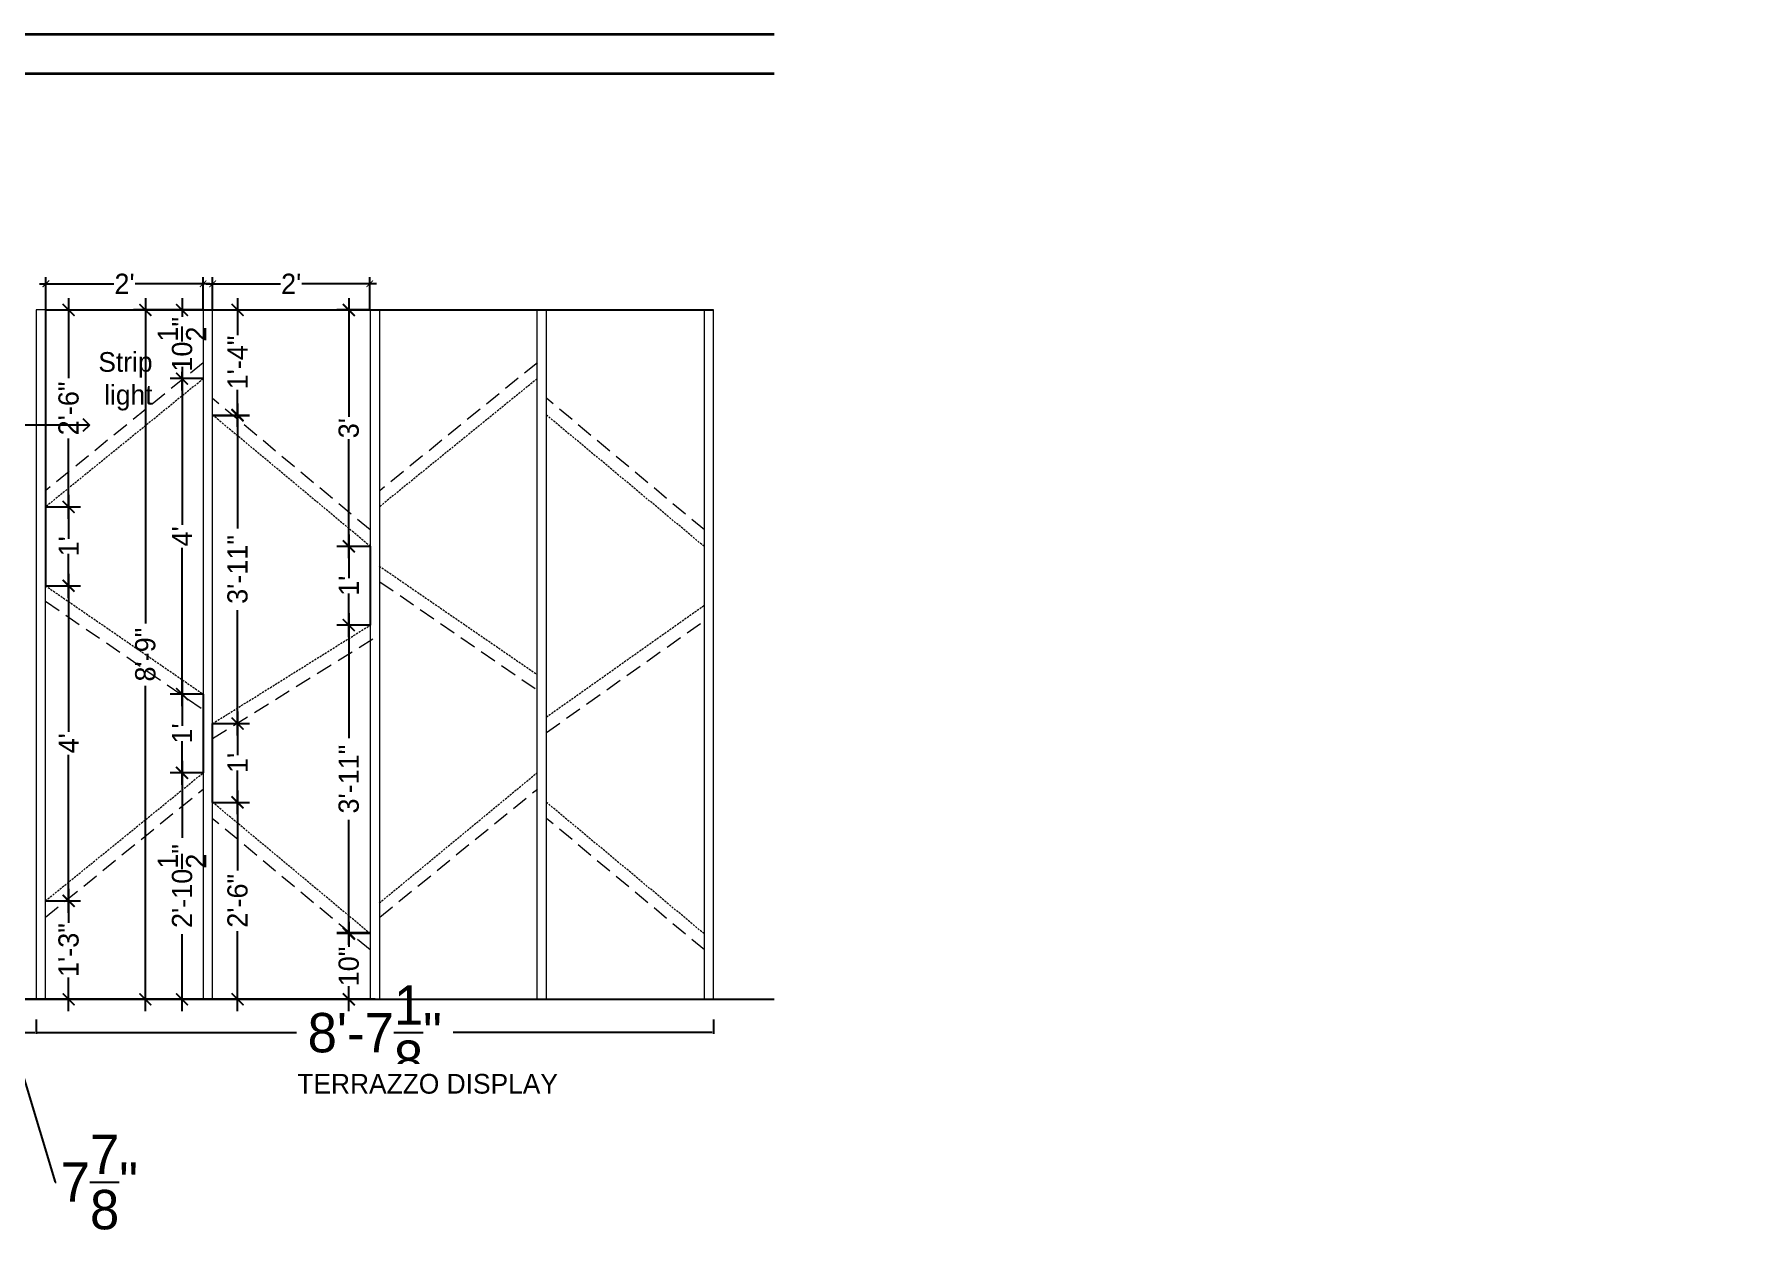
# Model space of a CAD drawing. Header units: inches. Extents: x -137722 to 81594, y -22256 to -1207.
# Drawn here: x -60023 to -59763, y -3626.1 to -3444 of the extents above; entities that cross this region are included whole.
import ezdxf

# ---------------------------------------------------------------- set-up
doc = ezdxf.new("R2010")
doc.units = ezdxf.units.IN
doc.header["$LTSCALE"] = 0.05
doc.header["$MEASUREMENT"] = 0
doc.header["$PDMODE"] = 3
doc.header["$PDSIZE"] = -4
doc.linetypes.add('A2-XREF-115_FURN$0$HIDDEN', pattern=[0.375, 0.25, -0.125])
doc.linetypes.add('DASHED2', pattern=[0.375, 0.25, -0.125])
doc.layers.get('Defpoints').update_dxf_attribs({"linetype": 'DASHED2'})
for name, color, linetype in [('Civil Dimension - Text', 7, 'Continuous'), ('DIM', 1, 'Continuous'), ('Layer2', 7, 'Continuous'), ('text', 176, 'Continuous')]:
    doc.layers.add(name, color=color, linetype=linetype)
doc.layers.add('FURNITURE', color=36, linetype='Continuous', lineweight=18)
doc.layers.add('WALL', color=7, linetype='Continuous', lineweight=35)
doc.styles.add('4MMOF3-8', font='ARIALN.TTF', dxfattribs={"height": 5.12})
doc.styles.add('9-128OF1-4', font='stylu.ttf')
doc.styles.add('ARIAL1', font='romans.shx', dxfattribs={"width": 0.85})
doc.styles.get("Standard").update_dxf_attribs({"font": 'stylu.ttf', "height": 6})
doc.dimstyles.new('DIM 1-4', dxfattribs={"dimtxt": 3.0792, "dimasz": 1.82, "dimexe": 1.82, "dimexo": 0, "dimgap": 0.09, "dimtad": 0, "dimzin": 0, "dimdsep": 46, "dimlunit": 4, "dimtxsty": '9-128OF1-4', "dimblk": 'ARCHTICK', "dimcen": 1.8125, "dimdle": 1.82, "dimclrd": 8, "dimclre": 8, "dimadec": 0, "dimazin": 0, "dimtfac": 1, "dimtofl": 0, "dimtmove": 0, "dimatfit": 3, "dimldrblk": 'OPEN90', "dimfxl": 1, "dimtolj": 1, "dimtzin": 0, "dimlwd": -1, "dimarcsym": 0})
doc.dimstyles.get("Standard").update_dxf_attribs({"dimtxt": 0.75, "dimasz": 0.18, "dimexe": 0.18, "dimexo": 0.0625, "dimgap": 0.09, "dimtad": 0, "dimtih": 1, "dimtoh": 1, "dimdec": 3, "dimzin": 0, "dimdsep": 46, "dimlunit": 4, "dimtxsty": 'Standard', "dimcen": 0.09, "dimadec": 0, "dimazin": 0, "dimtfac": 1, "dimtdec": 3, "dimtofl": 0, "dimtmove": 0, "dimatfit": 3, "dimfxl": 1, "dimtolj": 1, "dimtzin": 0, "dimarcsym": 0})

# ---------------------------------------------------------------- blocks, each defined once
blk = doc.blocks.new('_ArchTick')
at = {"color": 0, "const_width": 0.15}
blk.add_lwpolyline([(-0.5, -0.5), (0.5, 0.5)], dxfattribs=at)
blk = doc.blocks.new('*D677')
at = {"layer": 'Civil Dimension - Text', "color": 8, "lineweight": -2, "ltscale": 50, "transparency": 16777216}
for p, q in [((-59998.94, -3486), (-60007.84, -3486)), ((-59997.76, -3590.99), (-60007.84, -3590.99))]:
    blk.add_line(p, q, dxfattribs=at)
at = {"layer": 'Civil Dimension - Text', "color": 8, "ltscale": 50, "transparency": 16777216}
for p, q in [((-60006.02, -3484.18), (-60006.02, -3533.76)), ((-60006.02, -3592.81), (-60006.02, -3543.23))]:
    blk.add_line(p, q, dxfattribs=at)
at = {"layer": 'Defpoints', "color": 0, "ltscale": 50, "transparency": 16777216}
for p in [(-59998.94, -3486), (-60006.02, -3590.99), (-59997.76, -3590.99)]:
    blk.add_point(p, dxfattribs=at)
at = {"layer": 'Civil Dimension - Text', "color": 8, "ltscale": 50, "transparency": 16777216, "xscale": 1.82, "yscale": 1.82, "zscale": 1.82}
for p, rotation in [((-60006.02, -3486), 90), ((-60006.02, -3590.99), 270)]:
    blk.add_blockref('_ArchTick', p, dxfattribs=dict(at, rotation=rotation))
at = {"layer": 'Civil Dimension - Text', "color": 0, "ltscale": 50, "transparency": 16777216, "insert": (-60006.02, -3538.49), "char_height": 3.079, "attachment_point": 5, "rotation": 90, "style": '9-128OF1-4'}
blk.add_mtext('\\A1;8\'-9"', dxfattribs=at)
blk = doc.blocks.new('_Open90')
at = {"color": 0, "linetype": 'ByBlock', "lineweight": -2}
for p, q in [((0, 0), (-1, 0)), ((-0.5, 0.5), (0, 0)), ((0, 0), (-0.5, -0.5))]:
    blk.add_line(p, q, dxfattribs=at)
blk = doc.blocks.new('*D678')
at = {"layer": 'Civil Dimension - Text', "color": 8, "lineweight": -2, "ltscale": 50, "transparency": 16777216}
for p, q in [((-59995.78, -3486), (-59990.16, -3486)), ((-59995.72, -3502), (-59990.16, -3502))]:
    blk.add_line(p, q, dxfattribs=at)
at = {"layer": 'Civil Dimension - Text', "color": 8, "ltscale": 50, "transparency": 16777216}
for p, q in [((-59991.98, -3484.18), (-59991.98, -3489.85)), ((-59991.98, -3503.82), (-59991.98, -3498.15))]:
    blk.add_line(p, q, dxfattribs=at)
at = {"layer": 'Defpoints', "color": 0, "ltscale": 50, "transparency": 16777216}
for p in [(-59995.78, -3486), (-59995.72, -3502), (-59991.98, -3502)]:
    blk.add_point(p, dxfattribs=at)
at = {"layer": 'Civil Dimension - Text', "color": 8, "ltscale": 50, "transparency": 16777216, "xscale": 1.82, "yscale": 1.82, "zscale": 1.82}
for p, rotation in [((-59991.98, -3486), 90), ((-59991.98, -3502), 270)]:
    blk.add_blockref('_ArchTick', p, dxfattribs=dict(at, rotation=rotation))
at = {"layer": 'Civil Dimension - Text', "color": 0, "ltscale": 50, "transparency": 16777216, "insert": (-59991.98, -3494), "char_height": 3.079, "attachment_point": 5, "rotation": 90, "style": '9-128OF1-4'}
blk.add_mtext('\\A1;1\'-4"', dxfattribs=at)
blk = doc.blocks.new('*D618')
at = {"layer": 'Civil Dimension - Text', "color": 8, "ltscale": 50, "transparency": 16777216}
for p, q in [((-59991.98, -3500.23), (-59991.98, -3519.29)), ((-59991.98, -3550.81), (-59991.98, -3531.74))]:
    blk.add_line(p, q, dxfattribs=at)
at = {"layer": 'Civil Dimension - Text', "color": 8, "lineweight": -2, "ltscale": 50, "transparency": 16777216}
for p, q in [((-59995.72, -3502.05), (-59990.16, -3502.05)), ((-59995.78, -3548.99), (-59990.16, -3548.99))]:
    blk.add_line(p, q, dxfattribs=at)
at = {"layer": 'Defpoints', "color": 0, "ltscale": 50, "transparency": 16777216}
for p in [(-59995.72, -3502.05), (-59995.78, -3548.99), (-59991.98, -3548.99)]:
    blk.add_point(p, dxfattribs=at)
at = {"layer": 'Civil Dimension - Text', "color": 8, "ltscale": 50, "transparency": 16777216, "xscale": 1.82, "yscale": 1.82, "zscale": 1.82}
for p, rotation in [((-59991.98, -3502.05), 90), ((-59991.98, -3548.99), 270)]:
    blk.add_blockref('_ArchTick', p, dxfattribs=dict(at, rotation=rotation))
at = {"layer": 'Civil Dimension - Text', "color": 0, "ltscale": 50, "transparency": 16777216, "insert": (-59991.98, -3525.52), "char_height": 3.079, "attachment_point": 5, "rotation": 90, "style": '9-128OF1-4'}
blk.add_mtext('\\A1;3\'-11"', dxfattribs=at)
blk = doc.blocks.new('*D619')
at = {"layer": 'Civil Dimension - Text', "color": 8, "ltscale": 50, "transparency": 16777216}
for p, q in [((-59991.98, -3547.17), (-59991.98, -3553.83)), ((-59991.98, -3562.81), (-59991.98, -3556.15))]:
    blk.add_line(p, q, dxfattribs=at)
at = {"layer": 'Civil Dimension - Text', "color": 8, "lineweight": -2, "ltscale": 50, "transparency": 16777216}
for p, q in [((-59995.78, -3548.99), (-59990.16, -3548.99)), ((-59995.78, -3560.99), (-59990.16, -3560.99))]:
    blk.add_line(p, q, dxfattribs=at)
at = {"layer": 'Defpoints', "color": 0, "ltscale": 50, "transparency": 16777216}
for p in [(-59995.78, -3548.99), (-59995.78, -3560.99), (-59991.98, -3560.99)]:
    blk.add_point(p, dxfattribs=at)
at = {"layer": 'Civil Dimension - Text', "color": 8, "ltscale": 50, "transparency": 16777216, "xscale": 1.82, "yscale": 1.82, "zscale": 1.82}
for p, rotation in [((-59991.98, -3548.99), 90), ((-59991.98, -3560.99), 270)]:
    blk.add_blockref('_ArchTick', p, dxfattribs=dict(at, rotation=rotation))
at = {"layer": 'Civil Dimension - Text', "color": 0, "ltscale": 50, "transparency": 16777216, "insert": (-59991.98, -3554.99), "char_height": 3.079, "attachment_point": 5, "rotation": 90, "style": '9-128OF1-4'}
blk.add_mtext("\\A1;1'", dxfattribs=at)
blk = doc.blocks.new('*D620')
at = {"layer": 'Civil Dimension - Text', "color": 8, "lineweight": -2, "ltscale": 50, "transparency": 16777216}
for p, q in [((-59995.78, -3560.99), (-59990.16, -3560.99)), ((-59995.78, -3590.99), (-59990.16, -3590.99))]:
    blk.add_line(p, q, dxfattribs=at)
at = {"layer": 'Civil Dimension - Text', "color": 8, "ltscale": 50, "transparency": 16777216}
for p, q in [((-59991.98, -3559.17), (-59991.98, -3571.39)), ((-59991.98, -3592.81), (-59991.98, -3580.59))]:
    blk.add_line(p, q, dxfattribs=at)
at = {"layer": 'Defpoints', "color": 0, "ltscale": 50, "transparency": 16777216}
for p in [(-59995.78, -3560.99), (-59995.78, -3590.99), (-59991.98, -3590.99)]:
    blk.add_point(p, dxfattribs=at)
at = {"layer": 'Civil Dimension - Text', "color": 8, "ltscale": 50, "transparency": 16777216, "xscale": 1.82, "yscale": 1.82, "zscale": 1.82}
for p, rotation in [((-59991.98, -3560.99), 90), ((-59991.98, -3590.99), 270)]:
    blk.add_blockref('_ArchTick', p, dxfattribs=dict(at, rotation=rotation))
at = {"layer": 'Civil Dimension - Text', "color": 0, "ltscale": 50, "transparency": 16777216, "insert": (-59991.98, -3575.99), "char_height": 3.079, "attachment_point": 5, "rotation": 90, "style": '9-128OF1-4'}
blk.add_mtext('\\A1;2\'-6"', dxfattribs=at)
blk = doc.blocks.new('*D679')
at = {"layer": 'Civil Dimension - Text', "color": 8, "lineweight": -2, "ltscale": 50, "transparency": 16777216}
for p, q in [((-59971.78, -3486), (-59976.87, -3486)), ((-59971.78, -3522), (-59976.87, -3522))]:
    blk.add_line(p, q, dxfattribs=at)
at = {"layer": 'Civil Dimension - Text', "color": 8, "ltscale": 50, "transparency": 16777216}
for p, q in [((-59975.05, -3484.18), (-59975.05, -3502.29)), ((-59975.05, -3523.82), (-59975.05, -3505.7))]:
    blk.add_line(p, q, dxfattribs=at)
at = {"layer": 'Defpoints', "color": 0, "ltscale": 50, "transparency": 16777216}
for p in [(-59971.78, -3486), (-59975.05, -3522), (-59971.78, -3522)]:
    blk.add_point(p, dxfattribs=at)
at = {"layer": 'Civil Dimension - Text', "color": 8, "ltscale": 50, "transparency": 16777216, "xscale": 1.82, "yscale": 1.82, "zscale": 1.82}
for p, rotation in [((-59975.05, -3486), 90), ((-59975.05, -3522), 270)]:
    blk.add_blockref('_ArchTick', p, dxfattribs=dict(at, rotation=rotation))
at = {"layer": 'Civil Dimension - Text', "color": 0, "ltscale": 50, "transparency": 16777216, "insert": (-59975.05, -3504), "char_height": 3.079, "attachment_point": 5, "rotation": 90, "style": '9-128OF1-4'}
blk.add_mtext("\\A1;3'", dxfattribs=at)
blk = doc.blocks.new('*D621')
at = {"layer": 'Civil Dimension - Text', "color": 8, "lineweight": -2, "ltscale": 50, "transparency": 16777216}
for p, q in [((-59971.78, -3522), (-59976.87, -3522)), ((-59971.78, -3534), (-59976.87, -3534))]:
    blk.add_line(p, q, dxfattribs=at)
at = {"layer": 'Civil Dimension - Text', "color": 8, "ltscale": 50, "transparency": 16777216}
for p, q in [((-59975.05, -3520.18), (-59975.05, -3526.84)), ((-59975.05, -3535.82), (-59975.05, -3529.16))]:
    blk.add_line(p, q, dxfattribs=at)
at = {"layer": 'Defpoints', "color": 0, "ltscale": 50, "transparency": 16777216}
for p in [(-59971.78, -3522), (-59975.05, -3534), (-59971.78, -3534)]:
    blk.add_point(p, dxfattribs=at)
at = {"layer": 'Civil Dimension - Text', "color": 8, "ltscale": 50, "transparency": 16777216, "xscale": 1.82, "yscale": 1.82, "zscale": 1.82}
for p, rotation in [((-59975.05, -3522), 90), ((-59975.05, -3534), 270)]:
    blk.add_blockref('_ArchTick', p, dxfattribs=dict(at, rotation=rotation))
at = {"layer": 'Civil Dimension - Text', "color": 0, "ltscale": 50, "transparency": 16777216, "insert": (-59975.05, -3528), "char_height": 3.079, "attachment_point": 5, "rotation": 90, "style": '9-128OF1-4'}
blk.add_mtext("\\A1;1'", dxfattribs=at)
blk = doc.blocks.new('*D622')
at = {"layer": 'Civil Dimension - Text', "color": 8, "ltscale": 50, "transparency": 16777216}
for p, q in [((-59975.05, -3532.18), (-59975.05, -3551.22)), ((-59975.05, -3582.71), (-59975.05, -3563.67))]:
    blk.add_line(p, q, dxfattribs=at)
at = {"layer": 'Civil Dimension - Text', "color": 8, "lineweight": -2, "ltscale": 50, "transparency": 16777216}
for p, q in [((-59971.78, -3534), (-59976.87, -3534)), ((-59971.78, -3580.89), (-59976.87, -3580.89))]:
    blk.add_line(p, q, dxfattribs=at)
at = {"layer": 'Defpoints', "color": 0, "ltscale": 50, "transparency": 16777216}
for p in [(-59971.78, -3534), (-59975.05, -3580.89), (-59971.78, -3580.89)]:
    blk.add_point(p, dxfattribs=at)
at = {"layer": 'Civil Dimension - Text', "color": 8, "ltscale": 50, "transparency": 16777216, "xscale": 1.82, "yscale": 1.82, "zscale": 1.82}
for p, rotation in [((-59975.05, -3534), 90), ((-59975.05, -3580.89), 270)]:
    blk.add_blockref('_ArchTick', p, dxfattribs=dict(at, rotation=rotation))
at = {"layer": 'Civil Dimension - Text', "color": 0, "ltscale": 50, "transparency": 16777216, "insert": (-59975.05, -3557.45), "char_height": 3.079, "attachment_point": 5, "rotation": 90, "style": '9-128OF1-4'}
blk.add_mtext('\\A1;3\'-11"', dxfattribs=at)
blk = doc.blocks.new('*D623')
at = {"layer": 'Civil Dimension - Text', "color": 8, "ltscale": 50, "transparency": 16777216}
for p, q in [((-59975.05, -3579.17), (-59975.05, -3583)), ((-59975.05, -3592.81), (-59975.05, -3588.98))]:
    blk.add_line(p, q, dxfattribs=at)
at = {"layer": 'Civil Dimension - Text', "color": 8, "lineweight": -2, "ltscale": 50, "transparency": 16777216}
for p, q in [((-59971.78, -3580.99), (-59976.87, -3580.99)), ((-59971.06, -3590.99), (-59976.87, -3590.99))]:
    blk.add_line(p, q, dxfattribs=at)
at = {"layer": 'Defpoints', "color": 0, "ltscale": 50, "transparency": 16777216}
for p in [(-59971.78, -3580.99), (-59975.05, -3590.99), (-59971.06, -3590.99)]:
    blk.add_point(p, dxfattribs=at)
at = {"layer": 'Civil Dimension - Text', "color": 8, "ltscale": 50, "transparency": 16777216, "xscale": 1.82, "yscale": 1.82, "zscale": 1.82}
for p, rotation in [((-59975.05, -3580.99), 90), ((-59975.05, -3590.99), 270)]:
    blk.add_blockref('_ArchTick', p, dxfattribs=dict(at, rotation=rotation))
at = {"layer": 'Civil Dimension - Text', "color": 0, "ltscale": 50, "transparency": 16777216, "insert": (-59975.05, -3585.99), "char_height": 3.079, "attachment_point": 5, "rotation": 90, "style": '9-128OF1-4'}
blk.add_mtext('\\A1;10"', dxfattribs=at)
blk = doc.blocks.new('*D680')
at = {"layer": 'Civil Dimension - Text', "color": 8, "lineweight": -2, "ltscale": 50, "transparency": 16777216}
for p, q in [((-60021.16, -3486), (-60015.88, -3486)), ((-60021.22, -3516), (-60015.88, -3516))]:
    blk.add_line(p, q, dxfattribs=at)
at = {"layer": 'Civil Dimension - Text', "color": 8, "ltscale": 50, "transparency": 16777216}
for p, q in [((-60017.7, -3484.18), (-60017.7, -3496.39)), ((-60017.7, -3517.82), (-60017.7, -3505.6))]:
    blk.add_line(p, q, dxfattribs=at)
at = {"layer": 'Defpoints', "color": 0, "ltscale": 50, "transparency": 16777216}
for p in [(-60021.16, -3486), (-60021.22, -3516), (-60017.7, -3516)]:
    blk.add_point(p, dxfattribs=at)
at = {"layer": 'Civil Dimension - Text', "color": 8, "ltscale": 50, "transparency": 16777216, "xscale": 1.82, "yscale": 1.82, "zscale": 1.82}
for p, rotation in [((-60017.7, -3486), 90), ((-60017.7, -3516), 270)]:
    blk.add_blockref('_ArchTick', p, dxfattribs=dict(at, rotation=rotation))
at = {"layer": 'Civil Dimension - Text', "color": 0, "ltscale": 50, "transparency": 16777216, "insert": (-60017.7, -3501), "char_height": 3.079, "attachment_point": 5, "rotation": 90, "style": '9-128OF1-4'}
blk.add_mtext('\\A1;2\'-6"', dxfattribs=at)
blk = doc.blocks.new('*D624')
at = {"layer": 'Civil Dimension - Text', "color": 8, "ltscale": 50, "transparency": 16777216}
for p, q in [((-60017.7, -3514.18), (-60017.7, -3520.84)), ((-60017.7, -3529.82), (-60017.7, -3523.16))]:
    blk.add_line(p, q, dxfattribs=at)
at = {"layer": 'Civil Dimension - Text', "color": 8, "lineweight": -2, "ltscale": 50, "transparency": 16777216}
for p, q in [((-60021.22, -3516), (-60015.88, -3516)), ((-60021.22, -3528), (-60015.88, -3528))]:
    blk.add_line(p, q, dxfattribs=at)
at = {"layer": 'Defpoints', "color": 0, "ltscale": 50, "transparency": 16777216}
for p in [(-60021.22, -3516), (-60021.22, -3528), (-60017.7, -3528)]:
    blk.add_point(p, dxfattribs=at)
at = {"layer": 'Civil Dimension - Text', "color": 8, "ltscale": 50, "transparency": 16777216, "xscale": 1.82, "yscale": 1.82, "zscale": 1.82}
for p, rotation in [((-60017.7, -3516), 90), ((-60017.7, -3528), 270)]:
    blk.add_blockref('_ArchTick', p, dxfattribs=dict(at, rotation=rotation))
at = {"layer": 'Civil Dimension - Text', "color": 0, "ltscale": 50, "transparency": 16777216, "insert": (-60017.7, -3522), "char_height": 3.079, "attachment_point": 5, "rotation": 90, "style": '9-128OF1-4'}
blk.add_mtext("\\A1;1'", dxfattribs=at)
blk = doc.blocks.new('*D625')
at = {"layer": 'Civil Dimension - Text', "color": 8, "ltscale": 50, "transparency": 16777216}
for p, q in [((-60017.7, -3526.18), (-60017.7, -3550.24)), ((-60017.7, -3577.82), (-60017.7, -3553.76))]:
    blk.add_line(p, q, dxfattribs=at)
at = {"layer": 'Civil Dimension - Text', "color": 8, "lineweight": -2, "ltscale": 50, "transparency": 16777216}
for p, q in [((-60021.22, -3528), (-60015.88, -3528)), ((-60021.22, -3576), (-60015.88, -3576))]:
    blk.add_line(p, q, dxfattribs=at)
at = {"layer": 'Defpoints', "color": 0, "ltscale": 50, "transparency": 16777216}
for p in [(-60021.22, -3528), (-60021.22, -3576), (-60017.7, -3576)]:
    blk.add_point(p, dxfattribs=at)
at = {"layer": 'Civil Dimension - Text', "color": 8, "ltscale": 50, "transparency": 16777216, "xscale": 1.82, "yscale": 1.82, "zscale": 1.82}
for p, rotation in [((-60017.7, -3528), 90), ((-60017.7, -3576), 270)]:
    blk.add_blockref('_ArchTick', p, dxfattribs=dict(at, rotation=rotation))
at = {"layer": 'Civil Dimension - Text', "color": 0, "ltscale": 50, "transparency": 16777216, "insert": (-60017.7, -3552), "char_height": 3.079, "attachment_point": 5, "rotation": 90, "style": '9-128OF1-4'}
blk.add_mtext("\\A1;4'", dxfattribs=at)
blk = doc.blocks.new('*D626')
at = {"layer": 'Civil Dimension - Text', "color": 8, "ltscale": 50, "transparency": 16777216}
for p, q in [((-60017.7, -3574.18), (-60017.7, -3579.34)), ((-60017.7, -3592.81), (-60017.7, -3587.65))]:
    blk.add_line(p, q, dxfattribs=at)
at = {"layer": 'Civil Dimension - Text', "color": 8, "lineweight": -2, "ltscale": 50, "transparency": 16777216}
for p, q in [((-60021.22, -3576), (-60015.88, -3576)), ((-60020.16, -3590.99), (-60015.88, -3590.99))]:
    blk.add_line(p, q, dxfattribs=at)
at = {"layer": 'Defpoints', "color": 0, "ltscale": 50, "transparency": 16777216}
for p in [(-60021.22, -3576), (-60020.16, -3590.99), (-60017.7, -3590.99)]:
    blk.add_point(p, dxfattribs=at)
at = {"layer": 'Civil Dimension - Text', "color": 8, "ltscale": 50, "transparency": 16777216, "xscale": 1.82, "yscale": 1.82, "zscale": 1.82}
for p, rotation in [((-60017.7, -3576), 90), ((-60017.7, -3590.99), 270)]:
    blk.add_blockref('_ArchTick', p, dxfattribs=dict(at, rotation=rotation))
at = {"layer": 'Civil Dimension - Text', "color": 0, "ltscale": 50, "transparency": 16777216, "insert": (-60017.7, -3583.49), "char_height": 3.079, "attachment_point": 5, "rotation": 90, "style": '9-128OF1-4'}
blk.add_mtext('\\A1;1\'-3"', dxfattribs=at)
blk = doc.blocks.new('*D681')
at = {"layer": 'Civil Dimension - Text', "color": 8, "lineweight": -2, "ltscale": 50, "transparency": 16777216}
for p, q in [((-59997.41, -3486), (-60002.26, -3486)), ((-59997.17, -3496.46), (-60002.26, -3496.46))]:
    blk.add_line(p, q, dxfattribs=at)
at = {"layer": 'Civil Dimension - Text', "color": 8, "ltscale": 50, "transparency": 16777216}
for p, q in [((-60000.44, -3484.18), (-60000.44, -3487.04)), ((-60000.44, -3498.28), (-60000.44, -3495.42))]:
    blk.add_line(p, q, dxfattribs=at)
at = {"layer": 'Defpoints', "color": 0, "ltscale": 50, "transparency": 16777216}
for p in [(-59997.41, -3486), (-60000.44, -3496.46), (-59997.17, -3496.46)]:
    blk.add_point(p, dxfattribs=at)
at = {"layer": 'Civil Dimension - Text', "color": 8, "ltscale": 50, "transparency": 16777216, "xscale": 1.82, "yscale": 1.82, "zscale": 1.82}
for p, rotation in [((-60000.44, -3486), 90), ((-60000.44, -3496.46), 270)]:
    blk.add_blockref('_ArchTick', p, dxfattribs=dict(at, rotation=rotation))
at = {"layer": 'Civil Dimension - Text', "color": 0, "ltscale": 50, "transparency": 16777216, "insert": (-60000.44, -3491.23), "char_height": 3.0792, "attachment_point": 5, "rotation": 90, "style": '9-128OF1-4'}
blk.add_mtext('\\A1;10{\\H1x;\\S1/2;}"', dxfattribs=at)
blk = doc.blocks.new('*D627')
at = {"layer": 'Civil Dimension - Text', "color": 8, "lineweight": -2, "ltscale": 50, "transparency": 16777216}
for p, q in [((-59997.17, -3496.46), (-60002.26, -3496.46)), ((-59997.22, -3544.5), (-60002.26, -3544.5))]:
    blk.add_line(p, q, dxfattribs=at)
at = {"layer": 'Civil Dimension - Text', "color": 8, "ltscale": 50, "transparency": 16777216}
for p, q in [((-60000.44, -3494.64), (-60000.44, -3518.72)), ((-60000.44, -3546.32), (-60000.44, -3522.24))]:
    blk.add_line(p, q, dxfattribs=at)
at = {"layer": 'Defpoints', "color": 0, "ltscale": 50, "transparency": 16777216}
for p in [(-59997.17, -3496.46), (-60000.44, -3544.5), (-59997.22, -3544.5)]:
    blk.add_point(p, dxfattribs=at)
at = {"layer": 'Civil Dimension - Text', "color": 8, "ltscale": 50, "transparency": 16777216, "xscale": 1.82, "yscale": 1.82, "zscale": 1.82}
for p, rotation in [((-60000.44, -3496.46), 90), ((-60000.44, -3544.5), 270)]:
    blk.add_blockref('_ArchTick', p, dxfattribs=dict(at, rotation=rotation))
at = {"layer": 'Civil Dimension - Text', "color": 0, "ltscale": 50, "transparency": 16777216, "insert": (-60000.44, -3520.48), "char_height": 3.079, "attachment_point": 5, "rotation": 90, "style": '9-128OF1-4'}
blk.add_mtext("\\A1;4'", dxfattribs=at)
blk = doc.blocks.new('*D628')
at = {"layer": 'Civil Dimension - Text', "color": 8, "ltscale": 50, "transparency": 16777216}
for p, q in [((-60000.44, -3542.68), (-60000.44, -3549.34)), ((-60000.44, -3558.32), (-60000.44, -3551.66))]:
    blk.add_line(p, q, dxfattribs=at)
at = {"layer": 'Civil Dimension - Text', "color": 8, "lineweight": -2, "ltscale": 50, "transparency": 16777216}
for p, q in [((-59997.76, -3544.5), (-60002.26, -3544.5)), ((-59997.22, -3556.5), (-60002.26, -3556.5))]:
    blk.add_line(p, q, dxfattribs=at)
at = {"layer": 'Defpoints', "color": 0, "ltscale": 50, "transparency": 16777216}
for p in [(-59997.76, -3544.5), (-60000.44, -3556.5), (-59997.22, -3556.5)]:
    blk.add_point(p, dxfattribs=at)
at = {"layer": 'Civil Dimension - Text', "color": 8, "ltscale": 50, "transparency": 16777216, "xscale": 1.82, "yscale": 1.82, "zscale": 1.82}
for p, rotation in [((-60000.44, -3544.5), 90), ((-60000.44, -3556.5), 270)]:
    blk.add_blockref('_ArchTick', p, dxfattribs=dict(at, rotation=rotation))
at = {"layer": 'Civil Dimension - Text', "color": 0, "ltscale": 50, "transparency": 16777216, "insert": (-60000.44, -3550.5), "char_height": 3.079, "attachment_point": 5, "rotation": 90, "style": '9-128OF1-4'}
blk.add_mtext("\\A1;1'", dxfattribs=at)
blk = doc.blocks.new('*D629')
at = {"layer": 'Civil Dimension - Text', "color": 8, "lineweight": -2, "ltscale": 50, "transparency": 16777216}
for p, q in [((-59997.22, -3556.5), (-60002.26, -3556.5)), ((-59997.41, -3590.99), (-60002.26, -3590.99))]:
    blk.add_line(p, q, dxfattribs=at)
at = {"layer": 'Civil Dimension - Text', "color": 8, "ltscale": 50, "transparency": 16777216}
for p, q in [((-60000.44, -3554.68), (-60000.44, -3566.41)), ((-60000.44, -3592.81), (-60000.44, -3581.08))]:
    blk.add_line(p, q, dxfattribs=at)
at = {"layer": 'Defpoints', "color": 0, "ltscale": 50, "transparency": 16777216}
for p in [(-59997.22, -3556.5), (-60000.44, -3590.99), (-59997.41, -3590.99)]:
    blk.add_point(p, dxfattribs=at)
at = {"layer": 'Civil Dimension - Text', "color": 8, "ltscale": 50, "transparency": 16777216, "xscale": 1.82, "yscale": 1.82, "zscale": 1.82}
for p, rotation in [((-60000.44, -3556.5), 90), ((-60000.44, -3590.99), 270)]:
    blk.add_blockref('_ArchTick', p, dxfattribs=dict(at, rotation=rotation))
at = {"layer": 'Civil Dimension - Text', "color": 0, "ltscale": 50, "transparency": 16777216, "insert": (-60000.44, -3573.74), "char_height": 3.0792, "attachment_point": 5, "rotation": 90, "style": '9-128OF1-4'}
blk.add_mtext('\\A1;2\'-10{\\H1x;\\S1/2;}"', dxfattribs=at)
blk = doc.blocks.new('*D682')
at = {"layer": 'Civil Dimension - Text', "color": 8, "lineweight": -2, "ltscale": 50, "transparency": 16777216}
for p, q in [((-60021.16, -3486), (-60021.16, -3481.01)), ((-59997.22, -3486), (-59997.22, -3481.01))]:
    blk.add_line(p, q, dxfattribs=at)
at = {"layer": 'Civil Dimension - Text', "color": 8, "ltscale": 50, "transparency": 16777216}
for p, q in [((-60022.16, -3482.01), (-60010.8, -3482.01)), ((-59996.22, -3482.01), (-60007.58, -3482.01))]:
    blk.add_line(p, q, dxfattribs=at)
at = {"layer": 'Defpoints', "color": 0, "ltscale": 50, "transparency": 16777216}
for p in [(-59997.22, -3482.01), (-60021.16, -3486), (-59997.22, -3486)]:
    blk.add_point(p, dxfattribs=at)
at = {"layer": 'Civil Dimension - Text', "color": 8, "ltscale": 50, "transparency": 16777216, "rotation": 180}
blk.add_blockref('_ArchTick', (-60021.16, -3482.01), dxfattribs=at)
at = {"layer": 'Civil Dimension - Text', "color": 8, "ltscale": 50, "transparency": 16777216}
blk.add_blockref('_ArchTick', (-59997.22, -3482.01), dxfattribs=at)
at = {"layer": 'Civil Dimension - Text', "color": 0, "ltscale": 50, "transparency": 16777216, "insert": (-60009.19, -3482.01), "char_height": 3.079, "attachment_point": 5, "style": '9-128OF1-4'}
blk.add_mtext("\\A1;2'", dxfattribs=at)
blk = doc.blocks.new('*D683')
at = {"layer": 'Civil Dimension - Text', "color": 8, "lineweight": -2, "ltscale": 50, "transparency": 16777216}
for p, q in [((-59995.78, -3486), (-59995.78, -3481.01)), ((-59971.85, -3486), (-59971.85, -3481.01))]:
    blk.add_line(p, q, dxfattribs=at)
at = {"layer": 'Civil Dimension - Text', "color": 8, "ltscale": 50, "transparency": 16777216}
for p, q in [((-59996.78, -3482.01), (-59985.43, -3482.01)), ((-59970.85, -3482.01), (-59982.21, -3482.01))]:
    blk.add_line(p, q, dxfattribs=at)
at = {"layer": 'Defpoints', "color": 0, "ltscale": 50, "transparency": 16777216}
for p in [(-59971.85, -3482.01), (-59995.78, -3486), (-59971.85, -3486)]:
    blk.add_point(p, dxfattribs=at)
at = {"layer": 'Civil Dimension - Text', "color": 8, "ltscale": 50, "transparency": 16777216, "rotation": 180}
blk.add_blockref('_ArchTick', (-59995.78, -3482.01), dxfattribs=at)
at = {"layer": 'Civil Dimension - Text', "color": 8, "ltscale": 50, "transparency": 16777216}
blk.add_blockref('_ArchTick', (-59971.85, -3482.01), dxfattribs=at)
at = {"layer": 'Civil Dimension - Text', "color": 0, "ltscale": 50, "transparency": 16777216, "insert": (-59983.82, -3482.01), "char_height": 3.079, "attachment_point": 5, "style": '9-128OF1-4'}
blk.add_mtext("\\A1;2'", dxfattribs=at)
blk = doc.blocks.new('*D686')
at = {"layer": 'Defpoints', "color": 0, "transparency": 16777216}
for p in [(-60030.51, -3589.99), (-60022.66, -3590.99), (-60022.66, -3596.07)]:
    blk.add_point(p, dxfattribs=at)
at = {"layer": 'Layer2', "color": 0, "lineweight": -2, "transparency": 16777216}
for p, q in [((-60030.51, -3594.07), (-60030.51, -3596.25)), ((-60022.66, -3594.07), (-60022.66, -3596.25)), ((-60030.33, -3596.07), (-60022.84, -3596.07)), ((-60026.59, -3596.07), (-60019.76, -3618.82)), ((-60019.76, -3618.82), (-60019.58, -3618.82))]:
    blk.add_line(p, q, dxfattribs=at)
at = {"layer": 'Layer2', "color": 0, "transparency": 16777216}
for points in [[(-60030.33, -3596.04), (-60030.33, -3596.1), (-60030.51, -3596.07)], [(-60022.84, -3596.04), (-60022.84, -3596.1), (-60022.66, -3596.07)]]:
    blk.add_solid(points, dxfattribs=at)
at = {"layer": 'Layer2', "transparency": 16777216, "insert": (-60013.03, -3618.82), "char_height": 6, "attachment_point": 5}
blk.add_mtext('\\A1;7{\\H1x;\\S7/8;}"', dxfattribs=at)
blk = doc.blocks.new('*D687')
at = {"layer": 'Defpoints', "color": 0, "transparency": 16777216}
for p in [(-60022.66, -3590.99), (-59919.53, -3590.99), (-59919.53, -3596.07)]:
    blk.add_point(p, dxfattribs=at)
at = {"layer": 'Layer2', "color": 0, "lineweight": -2, "transparency": 16777216}
for p, q in [((-60022.66, -3594.07), (-60022.66, -3596.25)), ((-59919.53, -3594.07), (-59919.53, -3596.25)), ((-60022.48, -3596.07), (-59983.02, -3596.07)), ((-59919.71, -3596.07), (-59959.17, -3596.07))]:
    blk.add_line(p, q, dxfattribs=at)
at = {"layer": 'Layer2', "color": 0, "transparency": 16777216}
for points in [[(-60022.48, -3596.04), (-60022.48, -3596.1), (-60022.66, -3596.07)], [(-59919.71, -3596.04), (-59919.71, -3596.1), (-59919.53, -3596.07)]]:
    blk.add_solid(points, dxfattribs=at)
at = {"layer": 'Layer2', "transparency": 16777216, "insert": (-59971.1, -3596.07), "char_height": 6, "attachment_point": 5}
blk.add_mtext('\\A1;8\'-7{\\H1x;\\S1/8;}"', dxfattribs=at)

msp = doc.modelspace()

# ---------------------------------------------------------------- linework, layer by layer
at = {"ltscale": 50}
for p, q in [((-60021.1585, -3485.9982), (-59919.5256, -3485.9982)), ((-60021.2237, -3515.9982), (-60021.2237, -3527.9982)), ((-59971.7829, -3521.9982), (-59971.7829, -3533.9982)), ((-59997.2237, -3544.4982), (-59997.2237, -3556.4982)), ((-59995.7829, -3560.9903), (-59995.7829, -3548.9903)), ((-59976.4112, -3590.9903), (-60119.2674, -3590.9903)), ((-60021.1585, -3590.9903), (-59919.5256, -3590.9903))]:
    msp.add_line(p, q, dxfattribs=at)
at = {"layer": 'DIM'}
msp.add_line((-60241.0547, -3590.9903), (-59910.2994, -3590.9903), dxfattribs=at)
at = {"layer": 'FURNITURE', "color": 244, "ltscale": 50, "true_color": 0x991b1e}
for p, q in [((-59995.7829, -3502.5887), (-59995.7829, -3485.9982)), ((-59944.9664, -3502.5887), (-59944.9664, -3485.9982))]:
    msp.add_line(p, q, dxfattribs=at)
at = {"layer": 'FURNITURE', "color": 244, "linetype": 'A2-XREF-115_FURN$0$HIDDEN', "ltscale": 200, "true_color": 0x991b1e}
for p, q in [((-59946.3421, -3494.0311), (-59970.3421, -3513.5311)), ((-59971.7829, -3519.5092), (-59995.7829, -3499.5092)), ((-59920.9012, -3519.5092), (-59944.9012, -3499.5092)), ((-59970.3421, -3527.3819), (-59946.4072, -3543.8421)), ((-60021.2237, -3530.3421), (-59997.2237, -3546.8421)), ((-59944.9664, -3550.3534), (-59920.9664, -3533.3613)), ((-59995.7829, -3551.2779), (-59970.812, -3535.7467)), ((-60021.2237, -3578.4652), (-59997.2237, -3558.9652)), ((-59970.3421, -3578.4652), (-59946.3421, -3558.9652)), ((-59971.7829, -3583.4792), (-59995.7829, -3563.4792)), ((-59920.9012, -3583.4792), (-59944.9012, -3563.4792))]:
    msp.add_line(p, q, dxfattribs=at)
at = {"layer": 'FURNITURE', "color": 30, "linetype": 'A2-XREF-115_FURN$0$HIDDEN', "ltscale": 25, "true_color": 0xf26722}
for p, q in [((-59946.4072, -3496.4982), (-59970.4072, -3515.9982)), ((-59971.7829, -3521.9982), (-59995.7829, -3501.9982)), ((-59920.9664, -3521.9982), (-59944.9664, -3501.9982)), ((-59970.4072, -3524.9982), (-59946.4072, -3541.4982)), ((-60021.2237, -3527.9982), (-59997.2237, -3544.4982)), ((-59944.9664, -3547.9903), (-59920.9664, -3530.9982)), ((-59995.7829, -3548.9903), (-59971.7829, -3533.9982)), ((-60021.2237, -3575.9982), (-59997.2237, -3556.4982)), ((-59970.4072, -3576.3284), (-59946.4072, -3556.4982)), ((-59971.7829, -3580.9903), (-59995.7829, -3560.9903)), ((-59920.9664, -3580.9903), (-59944.9664, -3560.9903))]:
    msp.add_line(p, q, dxfattribs=at)
at = {"layer": 'FURNITURE', "color": 244, "ltscale": 50, "true_color": 0x991b1e}
for points in [[(-59995.7829, -3485.9982), (-59997.2237, -3485.9982), (-59997.2237, -3590.9903), (-59995.7829, -3590.9903)], [(-59970.3421, -3485.9982), (-59971.7829, -3485.9982), (-59971.7829, -3590.9903), (-59970.3421, -3590.9903)], [(-59944.9664, -3485.9982), (-59946.4072, -3485.9982), (-59946.4072, -3590.9903), (-59944.9664, -3590.9903)], [(-59919.5256, -3485.9982), (-59920.9664, -3485.9982), (-59920.9664, -3590.9903), (-59919.5256, -3590.9903)]]:
    msp.add_lwpolyline(points, close=True, dxfattribs=at)
at = {"layer": 'WALL'}
for p, q in [((-60238.2994, -3443.9903), (-59910.2994, -3443.9903)), ((-60238.2994, -3449.9903), (-59910.2994, -3449.9903))]:
    msp.add_line(p, q, dxfattribs=at)

# ---------------------------------------------------------------- texts
at = {"layer": 'text', "ltscale": 50, "insert": (-60004.9303, -3496.8699), "char_height": 3, "attachment_point": 6, "style": '4MMOF3-8', "bg_fill": 2}
msp.add_mtext_dynamic_manual_height_columns('{\\fStylus BT|b0|i0|c0|p34;Strip \\Plight}', width=33.316215, gutter_width=15.396, heights=[0], dxfattribs=at)

# ---------------------------------------------------------------- dimensions: what is measured, and where the dimension line sits
at = {"layer": 'Civil Dimension - Text', "ltscale": 50}
for base, p1, p2, picture, middle in [((-59997.2237, -3482.0089), (-60021.1585, -3485.9982), (-59997.2237, -3485.9982), '*D682', (-60009.1911, -3482.0089)), ((-59971.848, -3482.0089), (-59995.7829, -3485.9982), (-59971.848, -3485.9982), '*D683', (-59983.8154, -3482.0089))]:
    dim = msp.add_linear_dim(base=base, p1=p1, p2=p2, dimstyle='DIM 1-4', override={"dimasz": 1, "dimexe": 1, "dimdle": 1, "dimtmove": 1, "dimfxl": 0, "dimarcsym": 1}, dxfattribs=at)
    dim.commit()
    dim.dimension.update_dxf_attribs({"geometry": picture, "text_midpoint": middle})
for base, p1, p2, override, picture, middle in [((-59991.9795, -3501.9982), (-59995.7829, -3485.9982), (-59995.7173, -3501.9982), {"dimfxl": 0, "dimarcsym": 1}, '*D678', (-59991.9795, -3493.9982)), ((-59975.0487, -3521.9982), (-59971.7829, -3485.9982), (-59971.7829, -3521.9982), {"dimfxl": 0, "dimarcsym": 1}, '*D679', (-59975.0487, -3503.9982)), ((-59991.9795, -3548.9903), (-59995.7173, -3502.0456), (-59995.7829, -3548.9903), {"dimtmove": 1, "dimfxl": 0, "dimarcsym": 1}, '*D618', (-59991.9795, -3525.5179)), ((-60017.6969, -3527.9982), (-60021.2237, -3515.9982), (-60021.2237, -3527.9982), {"dimtmove": 1, "dimfxl": 0, "dimarcsym": 1}, '*D624', (-60017.6969, -3521.9982)), ((-59975.0487, -3533.9982), (-59971.7829, -3521.9982), (-59971.7829, -3533.9982), {"dimtmove": 1, "dimfxl": 0, "dimarcsym": 1}, '*D621', (-59975.0487, -3527.9982)), ((-60017.6969, -3575.9982), (-60021.2237, -3527.9982), (-60021.2237, -3575.9982), {"dimtmove": 1, "dimfxl": 0, "dimarcsym": 1}, '*D625', (-60017.6969, -3551.9982)), ((-59975.0487, -3580.8935), (-59971.7829, -3533.9982), (-59971.7829, -3580.8935), {"dimtmove": 1, "dimfxl": 0, "dimarcsym": 1}, '*D622', (-59975.0487, -3557.4458)), ((-60000.438, -3556.4982), (-59997.7643, -3544.4982), (-59997.2237, -3556.4982), {"dimtmove": 1, "dimfxl": 0, "dimarcsym": 1}, '*D628', (-60000.438, -3550.4982)), ((-59991.9795, -3560.9903), (-59995.7829, -3548.9903), (-59995.7829, -3560.9903), {"dimtmove": 1, "dimfxl": 0, "dimarcsym": 1}, '*D619', (-59991.9795, -3554.9903)), ((-60000.438, -3590.9903), (-59997.2237, -3556.4982), (-59997.4099, -3590.9903), {"dimtmove": 1, "dimfxl": 0, "dimarcsym": 1}, '*D629', (-60000.438, -3573.7442)), ((-59991.9795, -3590.9903), (-59995.7829, -3560.9903), (-59995.7829, -3590.9903), {"dimtmove": 1, "dimfxl": 0, "dimarcsym": 1}, '*D620', (-59991.9795, -3575.9903)), ((-60017.6969, -3590.9903), (-60021.2237, -3575.9982), (-60020.1626, -3590.9903), {"dimtmove": 1, "dimfxl": 0, "dimarcsym": 1}, '*D626', (-60017.6969, -3583.4942)), ((-59975.0487, -3590.9903), (-59971.7829, -3580.9903), (-59971.0625, -3590.9903), {"dimtmove": 1, "dimfxl": 0, "dimarcsym": 1}, '*D623', (-59975.0487, -3585.9903))]:
    dim = msp.add_linear_dim(base=base, p1=p1, p2=p2, angle=90, dimstyle='DIM 1-4', override=override, dxfattribs=at)
    dim.commit()
    dim.dimension.update_dxf_attribs({"geometry": picture, "text_midpoint": middle})
at = {"layer": 'Layer2'}
for base, p1, p2, picture, middle in [((-60022.6645, -3596.0675), (-60030.5119, -3589.9903), (-60022.6645, -3590.9903), '*D686', (-60019.4928, -3618.8188)), ((-59919.5256, -3596.0675), (-60022.6645, -3590.9903), (-59919.5256, -3590.9903), '*D687', (-59971.095, -3596.0675))]:
    dim = msp.add_linear_dim(base=base, p1=p1, p2=p2, dimstyle='Standard', override={"dimtih": 0, "dimtoh": 0, "dimclrt": 256, "dimtmove": 1, "dimfxl": 2, "dimfxlon": 1}, dxfattribs=at)
    dim.commit()
    dim.dimension.update_dxf_attribs({"geometry": picture, "text_midpoint": middle})

# ---------------------------------------------------------------- next in the draw order: linework, layer by layer
at = {"ltscale": 50}
msp.add_line((-60021.2237, -3485.9982), (-60021.2237, -3515.9982), dxfattribs=at)
at = {"layer": 'FURNITURE', "color": 244, "linetype": 'A2-XREF-115_FURN$0$HIDDEN', "ltscale": 200, "true_color": 0x991b1e}
msp.add_line((-59997.2237, -3494.0311), (-60021.2237, -3513.5311), dxfattribs=at)
at = {"layer": 'FURNITURE', "color": 30, "linetype": 'A2-XREF-115_FURN$0$HIDDEN', "ltscale": 25, "true_color": 0xf26722}
msp.add_line((-59997.2237, -3496.4982), (-60021.2237, -3515.9982), dxfattribs=at)
at = {"layer": 'FURNITURE', "color": 244, "ltscale": 50, "true_color": 0x991b1e}
msp.add_lwpolyline([(-60021.2237, -3485.9982), (-60022.6645, -3485.9982), (-60022.6645, -3590.9903), (-60021.2237, -3590.9903)], close=True, dxfattribs=at)

# ---------------------------------------------------------------- next in the draw order: texts
at = {"layer": 'text', "ltscale": 50, "insert": (-59988.4084, -3603.8767), "char_height": 3, "attachment_point": 4, "style": '4MMOF3-8', "bg_fill": 2}
msp.add_mtext_dynamic_manual_height_columns('\\pi5.52216;{\\fStylus BT|b0|i0|c0|p34;TERRAZZO DISPLAY}', width=50.329826, gutter_width=15.396, heights=[0], dxfattribs=at)

# ---------------------------------------------------------------- next in the draw order: dimensions: what is measured, and where the dimension line sits
at = {"layer": 'Civil Dimension - Text', "ltscale": 50}
for base, p1, p2, override, picture, middle in [((-60017.6969, -3515.9982), (-60021.1585, -3485.9982), (-60021.2237, -3515.9982), {"dimfxl": 0, "dimarcsym": 1}, '*D680', (-60017.6969, -3500.9982)), ((-60006.0205, -3590.9903), (-59998.9403, -3485.9982), (-59997.7581, -3590.9903), {"dimfxl": 0, "dimarcsym": 1}, '*D677', (-60006.0205, -3538.4942)), ((-60000.438, -3496.4625), (-59997.4099, -3485.9982), (-59997.1743, -3496.4625), {"dimfxl": 0, "dimarcsym": 1}, '*D681', (-60000.438, -3491.2303)), ((-60000.438, -3544.4982), (-59997.1743, -3496.4625), (-59997.2237, -3544.4982), {"dimtmove": 1, "dimfxl": 0, "dimarcsym": 1}, '*D627', (-60000.438, -3520.4803))]:
    dim = msp.add_linear_dim(base=base, p1=p1, p2=p2, angle=90, dimstyle='DIM 1-4', override=override, dxfattribs=at)
    dim.commit()
    dim.dimension.update_dxf_attribs({"geometry": picture, "text_midpoint": middle})

# ---------------------------------------------------------------- next in the draw order: leaders
msp.add_leader([(-60014.5376, -3503.5209), (-60030.6347, -3503.5209)], dimstyle='DIM 1-4', override={"dimtxt": 75, "dimasz": 2, "dimdec": 1, "dimlunit": 2, "dimtxsty": 'ARIAL1', "dimclrt": 256, "dimtdec": 1, "dimfxl": 0, "dimarcsym": 1}, dxfattribs=at)

doc.saveas('drawing.dxf')
